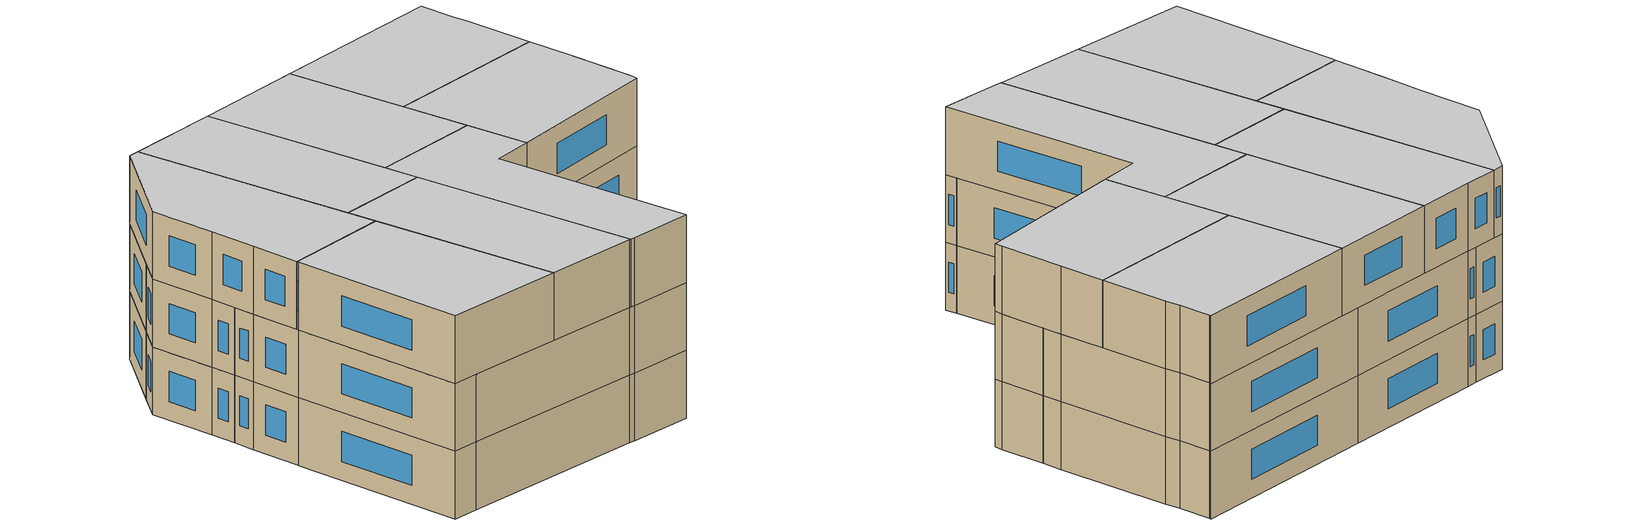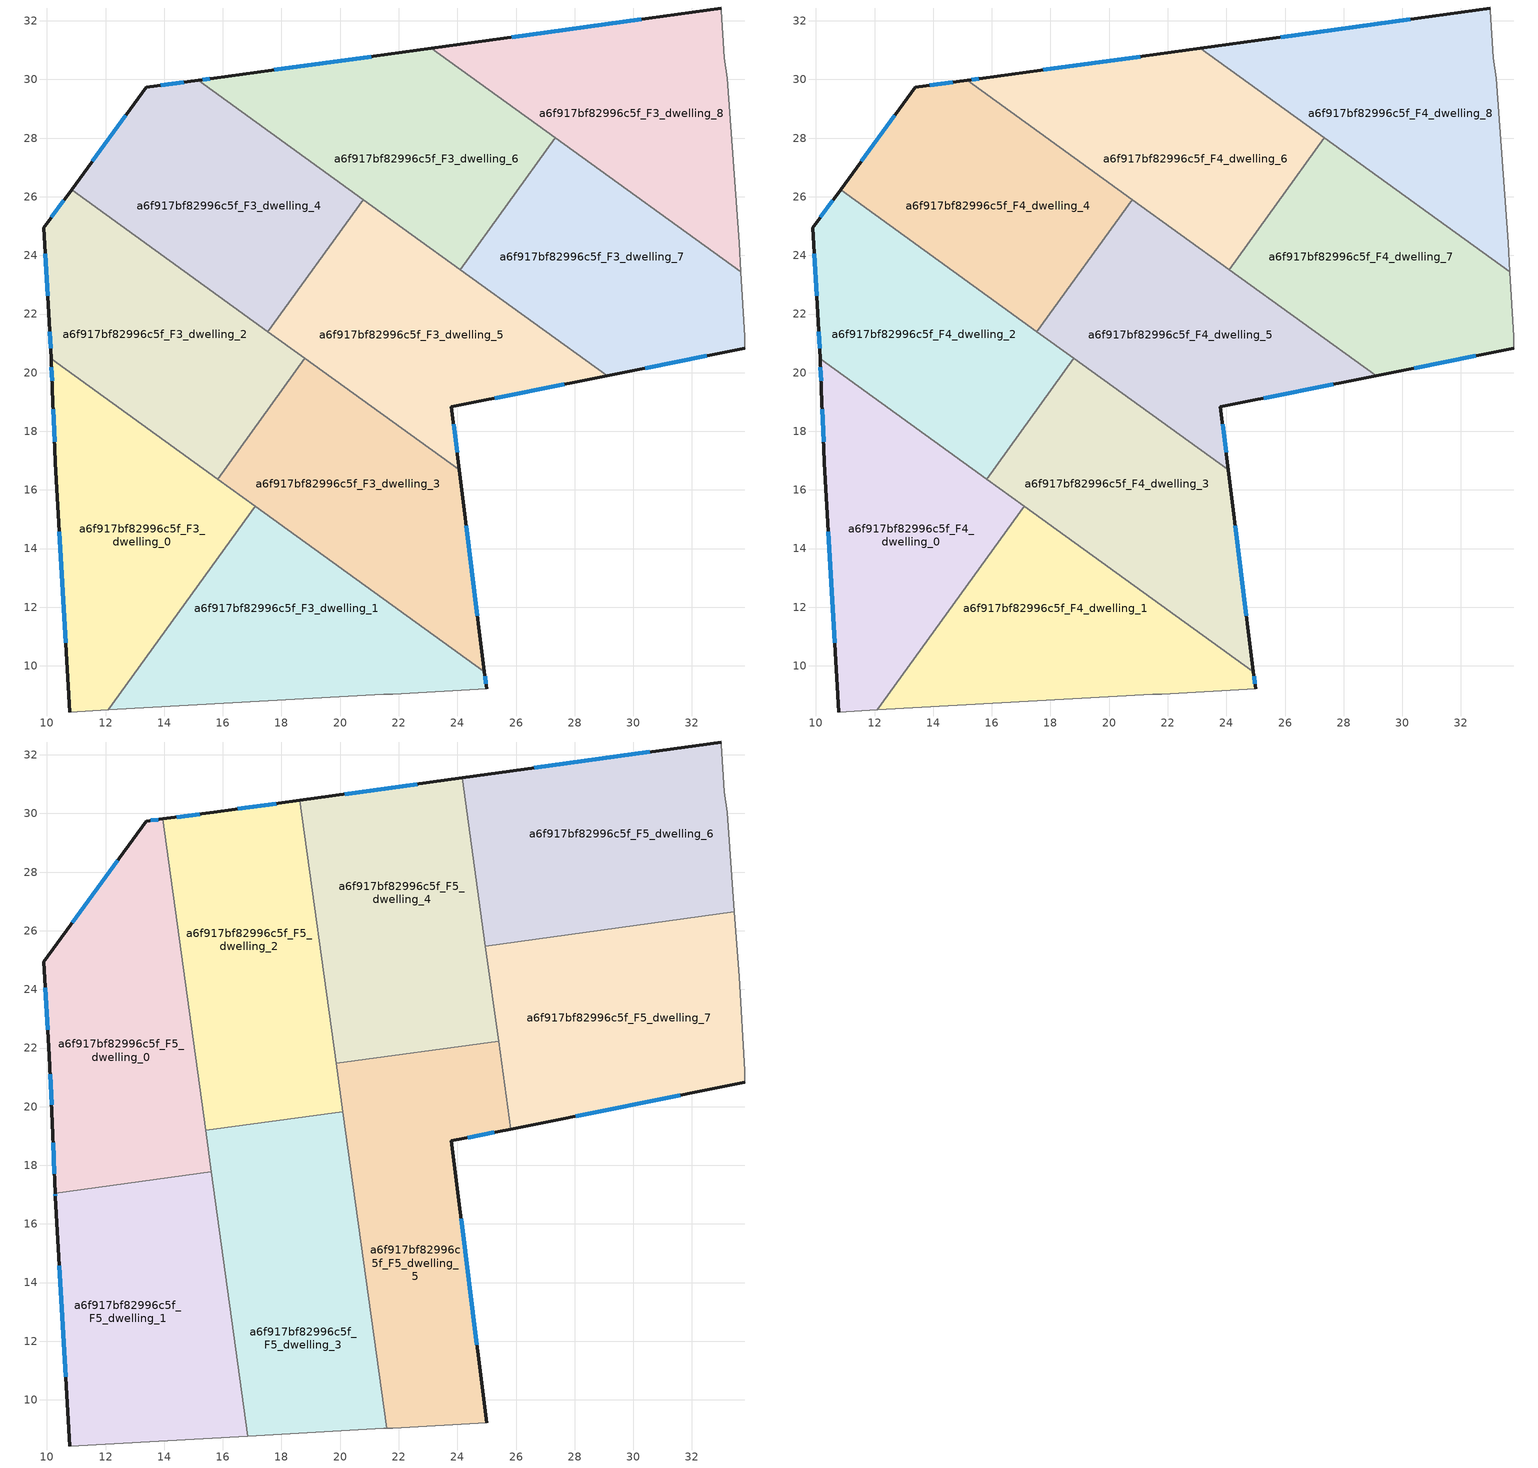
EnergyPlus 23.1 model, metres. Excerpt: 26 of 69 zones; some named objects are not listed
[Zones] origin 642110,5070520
a6f917bf82996c5f_F3_dwelling_0
 floor to a6f917bf82996c5f_F2_dwelling_0 (EU_floor_Construction): 17.11,15.44 12.1,8.5 10.79,8.43 10.29,16.93 10.29,16.97 10.19,19.43 10.14,20.48 z9
 wall outside (EU_wall_Construction): 10.14,20.48 10.19,19.43 10.29,16.97 10.29,16.93 10.79,8.43 z9:12
 wall adiabatic (EU_wall_Construction): 10.79,8.43 12.1,8.5 z9:12
 wall to a6f917bf82996c5f_F3_dwelling_1 (EU_wall_Construction): 12.1,8.5 17.11,15.44 z9:12
 wall to a6f917bf82996c5f_F3_dwelling_2 (EU_wall_Construction): 15.83,16.37 10.14,20.48 z9:12
 wall to a6f917bf82996c5f_F3_dwelling_3 (EU_wall_Construction): 17.11,15.44 15.83,16.37 z9:12
 window (EU_Window_Construction): 10.42,14.58 10.65,10.78 / 10.22,18.75 10.26,17.65 / 10.16,20.19 10.18,19.72 z9.83:11.17
a6f917bf82996c5f_F3_dwelling_1
 floor to a6f917bf82996c5f_F2_dwelling_1 (EU_floor_Construction): 24.92,9.8 24.99,9.22 21.79,9.02 21.49,9.02 12.1,8.5 17.11,15.44 z9
 wall outside (EU_wall_Construction): 24.99,9.22 24.92,9.8 z9:12
 wall adiabatic (EU_wall_Construction): 12.1,8.5 21.49,9.02 21.79,9.02 24.99,9.22 z9:12
 wall to a6f917bf82996c5f_F3_dwelling_3 (EU_wall_Construction): 24.92,9.8 17.11,15.44 z9:12
 window (EU_Window_Construction): 24.98,9.38 24.94,9.64 z9.83:11.17
a6f917bf82996c5f_F3_dwelling_2
 floor to a6f917bf82996c5f_F2_dwelling_2 (EU_floor_Construction): 18.8,20.49 15.82,16.37 10.14,20.48 10.09,21.74 9.89,24.94 10.84,26.24 z9
 wall outside (EU_wall_Construction): 10.84,26.24 9.89,24.94 10.09,21.74 10.14,20.48 z9:12
 wall to a6f917bf82996c5f_F3_dwelling_3 (EU_wall_Construction): 15.82,16.37 18.8,20.49 z9:12
 wall to a6f917bf82996c5f_F3_dwelling_4 (EU_wall_Construction): 17.54,21.4 10.84,26.24 z9:12
 wall to a6f917bf82996c5f_F3_dwelling_5 (EU_wall_Construction): 18.8,20.49 17.54,21.4 z9:12
 window (EU_Window_Construction): 10.1,21.39 10.13,20.82 / 9.94,24.05 10.03,22.62 / 10.58,25.88 10.15,25.3 z9.83:11.17
a6f917bf82996c5f_F3_dwelling_3
 floor to a6f917bf82996c5f_F2_dwelling_3 (EU_floor_Construction): 24.06,16.69 24.92,9.8 15.82,16.37 18.8,20.49 z9
 wall outside (EU_wall_Construction): 24.92,9.8 24.06,16.69 z9:12
 wall to a6f917bf82996c5f_F3_dwelling_5 (EU_wall_Construction): 24.06,16.69 18.8,20.49 z9:12
 window (EU_Window_Construction): 24.69,11.71 24.3,14.78 z9.83:11.17
a6f917bf82996c5f_F3_dwelling_4
 floor to a6f917bf82996c5f_F2_dwelling_4 (EU_floor_Construction): 20.79,25.9 17.54,21.4 10.84,26.24 13.39,29.74 15.16,29.97 z9
 wall outside (EU_wall_Construction): 15.16,29.97 13.39,29.74 10.84,26.24 z9:12
 wall to a6f917bf82996c5f_F3_dwelling_5 (EU_wall_Construction): 17.54,21.4 20.79,25.9 z9:12
 wall to a6f917bf82996c5f_F3_dwelling_6 (EU_wall_Construction): 20.79,25.9 15.16,29.97 z9:12
 window (EU_Window_Construction): 12.69,28.77 11.55,27.21 / 14.67,29.91 13.88,29.8 z9.83:11.17
a6f917bf82996c5f_F3_dwelling_5
 floor to a6f917bf82996c5f_F2_dwelling_5 (EU_floor_Construction): 29.11,19.89 23.8,18.83 24.06,16.69 17.54,21.4 20.79,25.9 z9
 wall outside (EU_wall_Construction): 24.06,16.69 23.8,18.83 29.11,19.89 z9:12
 wall to a6f917bf82996c5f_F3_dwelling_7 (EU_wall_Construction): 29.11,19.89 24.1,23.52 z9:12
 wall to a6f917bf82996c5f_F3_dwelling_6 (EU_wall_Construction): 24.1,23.52 20.79,25.9 z9:12
 window (EU_Window_Construction): 23.99,17.28 23.87,18.24 / 25.27,19.12 27.64,19.6 z9.83:11.17
a6f917bf82996c5f_F3_dwelling_6
 floor to a6f917bf82996c5f_F2_dwelling_6 (EU_floor_Construction): 27.34,28.01 24.1,23.52 15.16,29.97 15.69,30.04 23.11,31.07 z9
 wall outside (EU_wall_Construction): 23.11,31.07 15.69,30.04 15.16,29.97 z9:12
 wall to a6f917bf82996c5f_F3_dwelling_7 (EU_wall_Construction): 24.1,23.52 27.34,28.01 z9:12
 wall to a6f917bf82996c5f_F3_dwelling_8 (EU_wall_Construction): 27.34,28.01 23.11,31.07 z9:12
 window (EU_Window_Construction): 21.06,30.78 17.75,30.33 / 15.55,30.02 15.31,29.99 z9.83:11.17
a6f917bf82996c5f_F3_dwelling_7
 floor to a6f917bf82996c5f_F2_dwelling_7 (EU_floor_Construction): 33.67,23.44 33.81,21.23 33.81,20.83 29.11,19.89 24.1,23.52 27.34,28.01 z9
 wall outside (EU_wall_Construction): 29.11,19.89 33.81,20.83 z9:12
 wall adiabatic (EU_wall_Construction): 33.81,20.83 33.81,21.23 33.67,23.44 z9:12
 wall to a6f917bf82996c5f_F3_dwelling_8 (EU_wall_Construction): 33.67,23.44 27.34,28.01 z9:12
 window (EU_Window_Construction): 30.41,20.15 32.51,20.57 z9.83:11.17
a6f917bf82996c5f_F3_dwelling_8
 floor to a6f917bf82996c5f_F2_dwelling_8 (EU_floor_Construction): 33.01,32.44 33.01,32.34 33.11,30.74 33.21,30.04 33.61,24.43 33.67,23.44 23.11,31.07 z9
 wall outside (EU_wall_Construction): 33.01,32.44 23.11,31.07 z9:12
 wall adiabatic (EU_wall_Construction): 33.67,23.44 33.61,24.43 33.21,30.04 33.11,30.74 33.01,32.34 33.01,32.44 z9:12
 window (EU_Window_Construction): 30.27,32.06 25.85,31.45 z9.83:11.17
a6f917bf82996c5f_F4_dwelling_0
 floor to a6f917bf82996c5f_F3_dwelling_0 (EU_floor_Construction): 17.11,15.44 12.1,8.5 10.79,8.43 10.29,16.93 10.29,16.97 10.19,19.43 10.14,20.48 z12
 wall outside (EU_wall_Construction): 10.14,20.48 10.19,19.43 10.29,16.97 10.29,16.93 10.79,8.43 z12:15
 wall adiabatic (EU_wall_Construction): 10.79,8.43 12.1,8.5 z12:15
 wall to a6f917bf82996c5f_F4_dwelling_1 (EU_wall_Construction): 12.1,8.5 17.11,15.44 z12:15
 wall to a6f917bf82996c5f_F4_dwelling_2 (EU_wall_Construction): 15.83,16.37 10.14,20.48 z12:15
 wall to a6f917bf82996c5f_F4_dwelling_3 (EU_wall_Construction): 17.11,15.44 15.83,16.37 z12:15
 window (EU_Window_Construction): 10.42,14.58 10.65,10.78 / 10.22,18.75 10.26,17.65 / 10.16,20.19 10.18,19.72 z12.83:14.17
a6f917bf82996c5f_F4_dwelling_1
 floor to a6f917bf82996c5f_F3_dwelling_1 (EU_floor_Construction): 24.92,9.8 24.99,9.22 21.79,9.02 21.49,9.02 12.1,8.5 17.11,15.44 z12
 wall outside (EU_wall_Construction): 24.99,9.22 24.92,9.8 z12:15
 wall adiabatic (EU_wall_Construction): 12.1,8.5 21.49,9.02 21.79,9.02 24.99,9.22 z12:15
 wall to a6f917bf82996c5f_F4_dwelling_3 (EU_wall_Construction): 24.92,9.8 17.11,15.44 z12:15
 window (EU_Window_Construction): 24.98,9.38 24.94,9.64 z12.83:14.17
a6f917bf82996c5f_F4_dwelling_2
 floor to a6f917bf82996c5f_F3_dwelling_2 (EU_floor_Construction): 18.8,20.49 15.82,16.37 10.14,20.48 10.09,21.74 9.89,24.94 10.84,26.24 z12
 wall outside (EU_wall_Construction): 10.84,26.24 9.89,24.94 10.09,21.74 10.14,20.48 z12:15
 wall to a6f917bf82996c5f_F4_dwelling_3 (EU_wall_Construction): 15.82,16.37 18.8,20.49 z12:15
 wall to a6f917bf82996c5f_F4_dwelling_4 (EU_wall_Construction): 17.54,21.4 10.84,26.24 z12:15
 wall to a6f917bf82996c5f_F4_dwelling_5 (EU_wall_Construction): 18.8,20.49 17.54,21.4 z12:15
 window (EU_Window_Construction): 10.1,21.39 10.13,20.82 / 9.94,24.05 10.03,22.62 / 10.58,25.88 10.15,25.3 z12.83:14.17
a6f917bf82996c5f_F4_dwelling_3
 floor to a6f917bf82996c5f_F3_dwelling_3 (EU_floor_Construction): 24.06,16.69 24.92,9.8 15.82,16.37 18.8,20.49 z12
 wall outside (EU_wall_Construction): 24.92,9.8 24.06,16.69 z12:15
 wall to a6f917bf82996c5f_F4_dwelling_5 (EU_wall_Construction): 24.06,16.69 18.8,20.49 z12:15
 window (EU_Window_Construction): 24.69,11.71 24.3,14.78 z12.83:14.17
a6f917bf82996c5f_F4_dwelling_4
 floor to a6f917bf82996c5f_F3_dwelling_4 (EU_floor_Construction): 20.79,25.9 17.54,21.4 10.84,26.24 13.39,29.74 15.16,29.97 z12
 wall outside (EU_wall_Construction): 15.16,29.97 13.39,29.74 10.84,26.24 z12:15
 wall to a6f917bf82996c5f_F4_dwelling_5 (EU_wall_Construction): 17.54,21.4 20.79,25.9 z12:15
 wall to a6f917bf82996c5f_F4_dwelling_6 (EU_wall_Construction): 20.79,25.9 15.16,29.97 z12:15
 window (EU_Window_Construction): 12.69,28.77 11.55,27.21 / 14.67,29.91 13.88,29.8 z12.83:14.17
a6f917bf82996c5f_F4_dwelling_5
 floor to a6f917bf82996c5f_F3_dwelling_5 (EU_floor_Construction): 29.11,19.89 23.8,18.83 24.06,16.69 17.54,21.4 20.79,25.9 z12
 wall outside (EU_wall_Construction): 24.06,16.69 23.8,18.83 29.11,19.89 z12:15
 wall to a6f917bf82996c5f_F4_dwelling_7 (EU_wall_Construction): 29.11,19.89 24.1,23.52 z12:15
 wall to a6f917bf82996c5f_F4_dwelling_6 (EU_wall_Construction): 24.1,23.52 20.79,25.9 z12:15
 window (EU_Window_Construction): 23.99,17.28 23.87,18.24 / 25.27,19.12 27.64,19.6 z12.83:14.17
a6f917bf82996c5f_F4_dwelling_6
 floor to a6f917bf82996c5f_F3_dwelling_6 (EU_floor_Construction): 27.34,28.01 24.1,23.52 15.16,29.97 15.69,30.04 23.11,31.07 z12
 wall outside (EU_wall_Construction): 23.11,31.07 15.69,30.04 15.16,29.97 z12:15
 wall to a6f917bf82996c5f_F4_dwelling_7 (EU_wall_Construction): 24.1,23.52 27.34,28.01 z12:15
 wall to a6f917bf82996c5f_F4_dwelling_8 (EU_wall_Construction): 27.34,28.01 23.11,31.07 z12:15
 window (EU_Window_Construction): 21.06,30.78 17.75,30.33 / 15.55,30.02 15.31,29.99 z12.83:14.17
a6f917bf82996c5f_F4_dwelling_7
 floor to a6f917bf82996c5f_F3_dwelling_7 (EU_floor_Construction): 33.67,23.44 33.81,21.23 33.81,20.83 29.11,19.89 24.1,23.52 27.34,28.01 z12
 wall outside (EU_wall_Construction): 29.11,19.89 33.81,20.83 z12:15
 wall adiabatic (EU_wall_Construction): 33.81,20.83 33.81,21.23 33.67,23.44 z12:15
 wall to a6f917bf82996c5f_F4_dwelling_8 (EU_wall_Construction): 33.67,23.44 27.34,28.01 z12:15
 window (EU_Window_Construction): 30.41,20.15 32.51,20.57 z12.83:14.17
a6f917bf82996c5f_F4_dwelling_8
 floor to a6f917bf82996c5f_F3_dwelling_8 (EU_floor_Construction): 33.01,32.44 33.01,32.34 33.11,30.74 33.21,30.04 33.61,24.43 33.67,23.44 23.11,31.07 z12
 wall outside (EU_wall_Construction): 33.01,32.44 23.11,31.07 z12:15
 wall adiabatic (EU_wall_Construction): 33.67,23.44 33.61,24.43 33.21,30.04 33.11,30.74 33.01,32.34 33.01,32.44 z12:15
 window (EU_Window_Construction): 30.27,32.06 25.85,31.45 z12.83:14.17
a6f917bf82996c5f_F5_dwelling_0
 floor to a6f917bf82996c5f_F4_dwelling_2 (EU_floor_Construction): 14.84,23.36 15.61,17.78 14.16,17.58 10.14,20.48 10.09,21.74 9.89,24.94 10.84,26.24 z15
 floor to a6f917bf82996c5f_F4_dwelling_0 (EU_floor_Construction): 14.16,17.58 10.28,17.04 10.19,19.43 10.14,20.48 z15
 floor to a6f917bf82996c5f_F4_dwelling_4 (EU_floor_Construction): 13.95,29.81 14.84,23.36 10.84,26.24 13.39,29.74 z15
 wall outside (EU_wall_Construction): 13.94,29.81 13.39,29.74 9.89,24.94 10.09,21.74 10.19,19.43 10.28,17.04 z15:18
 wall to a6f917bf82996c5f_F5_dwelling_1 (EU_wall_Construction): 10.28,17.04 15.61,17.78 z15:18
 wall to a6f917bf82996c5f_F5_dwelling_2 (EU_wall_Construction): 15.41,19.19 13.94,29.81 z15:18
 wall to a6f917bf82996c5f_F5_dwelling_3 (EU_wall_Construction): 15.61,17.78 15.41,19.19 z15:18
 window (EU_Window_Construction): 13.79,29.79 13.55,29.76 / 10.21,18.77 10.26,17.7 / 10.12,21.1 10.16,20.07 / 9.94,24.05 10.03,22.62 / 12.42,28.41 10.86,26.27 z15.83:17.17
 ceiling to a6f917bf82996c5f_F6_dwelling_0 (EU_floor_Construction): 15.61,17.78 13.94,29.81 13.39,29.74 9.89,24.94 10.09,21.74 10.19,19.43 10.28,17.04 z18
a6f917bf82996c5f_F5_dwelling_1
 floor to a6f917bf82996c5f_F4_dwelling_0 (EU_floor_Construction): 15.8,16.39 16.12,14.06 12.1,8.5 10.79,8.43 10.29,16.93 10.29,16.97 10.28,17.04 14.16,17.58 z15
 floor to a6f917bf82996c5f_F4_dwelling_1 (EU_floor_Construction): 16.12,14.06 16.85,8.76 12.1,8.5 z15
 floor to a6f917bf82996c5f_F4_dwelling_2 (EU_floor_Construction): 15.61,17.78 15.8,16.39 14.16,17.58 z15
 wall outside (EU_wall_Construction): 10.28,17.04 10.29,16.93 10.79,8.43 z15:18
 wall adiabatic (EU_wall_Construction): 10.79,8.43 16.85,8.76 z15:18
 wall to a6f917bf82996c5f_F5_dwelling_3 (EU_wall_Construction): 16.85,8.76 15.61,17.78 z15:18
 window (EU_Window_Construction): 10.42,14.58 10.65,10.78 / 10.28,17.01 10.29,16.96 z15.83:17.17
 ceiling to a6f917bf82996c5f_F6_dwelling_1 (EU_floor_Construction): 16.85,8.76 15.61,17.78 10.28,17.04 10.29,16.93 10.79,8.43 z18
a6f917bf82996c5f_F5_dwelling_2
 floor to a6f917bf82996c5f_F4_dwelling_4 (EU_floor_Construction): 19.09,27.13 19.5,24.12 17.54,21.4 14.84,23.36 13.95,29.81 15.16,29.97 z15
 floor to a6f917bf82996c5f_F4_dwelling_5 (EU_floor_Construction): 19.5,24.12 20.09,19.83 19.77,19.79 17.54,21.4 z15
 floor to a6f917bf82996c5f_F4_dwelling_6 (EU_floor_Construction): 18.63,30.45 19.09,27.14 15.16,29.97 15.69,30.04 z15
 floor to a6f917bf82996c5f_F4_dwelling_2 (EU_floor_Construction): 18.8,20.49 18.13,19.56 15.41,19.19 14.84,23.36 z15
 floor to a6f917bf82996c5f_F4_dwelling_3 (EU_floor_Construction): 19.77,19.79 18.13,19.56 18.8,20.49 z15
 wall outside (EU_wall_Construction): 18.63,30.45 15.69,30.04 13.94,29.81 z15:18
 wall to a6f917bf82996c5f_F5_dwelling_3 (EU_wall_Construction): 15.41,19.19 20.09,19.83 z15:18
 wall to a6f917bf82996c5f_F5_dwelling_4 (EU_wall_Construction): 19.87,21.47 18.63,30.45 z15:18
 wall to a6f917bf82996c5f_F5_dwelling_5 (EU_wall_Construction): 20.09,19.84 19.87,21.47 z15:18
 window (EU_Window_Construction): 17.82,30.33 16.51,30.15 / 15.21,29.98 14.43,29.88 z15.83:17.17
 ceiling to a6f917bf82996c5f_F6_dwelling_2 (EU_floor_Construction): 20.09,19.83 18.63,30.45 15.69,30.04 13.94,29.81 15.41,19.19 z18
a6f917bf82996c5f_F5_dwelling_3
 floor to a6f917bf82996c5f_F4_dwelling_1 (EU_floor_Construction): 21.1,12.56 21.58,9.02 21.49,9.02 16.85,8.76 16.12,14.06 17.11,15.44 z15
 floor to a6f917bf82996c5f_F4_dwelling_0 (EU_floor_Construction): 17.11,15.44 16.12,14.06 15.8,16.39 z15
 floor to a6f917bf82996c5f_F4_dwelling_3 (EU_floor_Construction): 20.14,19.53 21.1,12.56 15.83,16.37 18.13,19.56 19.77,19.79 z15
 floor to a6f917bf82996c5f_F4_dwelling_2 (EU_floor_Construction): 18.13,19.56 15.83,16.37 15.8,16.39 15.41,19.19 z15
 floor to a6f917bf82996c5f_F4_dwelling_5 (EU_floor_Construction): 20.09,19.83 20.14,19.53 19.77,19.79 z15
 wall adiabatic (EU_wall_Construction): 16.85,8.76 21.49,9.02 21.58,9.02 z15:18
 wall to a6f917bf82996c5f_F5_dwelling_5 (EU_wall_Construction): 21.58,9.02 20.09,19.83 z15:18
 ceiling to a6f917bf82996c5f_F6_dwelling_3 (EU_floor_Construction): 21.58,9.02 20.09,19.83 15.41,19.19 16.85,8.76 21.49,9.02 z18
a6f917bf82996c5f_F5_dwelling_4
 floor to a6f917bf82996c5f_F4_dwelling_6 (EU_floor_Construction): 24.31,30.21 25.05,24.83 24.1,23.52 19.09,27.14 18.63,30.45 23.11,31.07 z15
 floor to a6f917bf82996c5f_F4_dwelling_5 (EU_floor_Construction): 25.35,22.61 25.41,22.24 19.87,21.47 19.5,24.12 20.79,25.9 z15
 floor to a6f917bf82996c5f_F4_dwelling_4 (EU_floor_Construction): 20.79,25.9 19.5,24.12 19.09,27.13 z15
 floor to a6f917bf82996c5f_F4_dwelling_8 (EU_floor_Construction): 24.17,31.21 24.3,30.21 23.11,31.07 z15
 floor to a6f917bf82996c5f_F4_dwelling_7 (EU_floor_Construction): 25.05,24.83 25.35,22.61 24.1,23.52 z15
 wall outside (EU_wall_Construction): 24.17,31.21 18.63,30.45 z15:18
 wall to a6f917bf82996c5f_F5_dwelling_5 (EU_wall_Construction): 19.87,21.47 25.41,22.24 z15:18
 wall to a6f917bf82996c5f_F5_dwelling_6 (EU_wall_Construction): 24.96,25.48 24.17,31.21 z15:18
 wall to a6f917bf82996c5f_F5_dwelling_7 (EU_wall_Construction): 25.41,22.24 24.96,25.48 z15:18
 window (EU_Window_Construction): 22.63,31 20.16,30.66 z15.83:17.17
 ceiling to a6f917bf82996c5f_F6_dwelling_4 (EU_floor_Construction): 25.41,22.24 24.17,31.21 18.63,30.45 19.87,21.47 z18
a6f917bf82996c5f_F5_dwelling_5
 floor to a6f917bf82996c5f_F4_dwelling_3 (EU_floor_Construction): 24.06,16.69 24.92,9.8 21.1,12.56 20.14,19.53 z15
 floor to a6f917bf82996c5f_F4_dwelling_1 (EU_floor_Construction): 24.92,9.8 24.99,9.22 21.79,9.02 21.58,9.02 21.1,12.56 z15
 floor to a6f917bf82996c5f_F4_dwelling_5 (EU_floor_Construction): 25.4,22.24 25.82,19.23 23.8,18.83 24.06,16.69 20.14,19.53 19.87,21.47 z15
 wall outside (EU_wall_Construction): 24.99,9.22 23.8,18.83 25.82,19.23 z15:18
 wall adiabatic (EU_wall_Construction): 21.58,9.02 21.79,9.02 24.99,9.22 z15:18
 wall to a6f917bf82996c5f_F5_dwelling_7 (EU_wall_Construction): 25.82,19.23 25.41,22.24 z15:18
 window (EU_Window_Construction): 24.36,18.94 25.26,19.12 / 24.66,11.88 24.13,16.17 z15.83:17.17
 ceiling to a6f917bf82996c5f_F6_dwelling_5 (EU_floor_Construction): 24.99,9.22 23.8,18.83 25.82,19.23 25.41,22.24 19.87,21.47 21.58,9.02 21.79,9.02 z18
a6f917bf82996c5f_F5_dwelling_6
 floor to a6f917bf82996c5f_F4_dwelling_8 (EU_floor_Construction): 33.01,32.44 33.01,32.34 33.11,30.74 33.21,30.04 33.45,26.65 29.9,26.16 24.3,30.21 24.17,31.21 z15
 floor to a6f917bf82996c5f_F4_dwelling_6 (EU_floor_Construction): 27.34,28.01 25.58,25.56 24.96,25.48 24.31,30.21 z15
 floor to a6f917bf82996c5f_F4_dwelling_7 (EU_floor_Construction): 29.9,26.16 25.58,25.56 27.34,28.01 z15
 wall outside (EU_wall_Construction): 33.01,32.44 24.17,31.21 z15:18
 wall adiabatic (EU_wall_Construction): 33.45,26.65 33.21,30.04 33.11,30.74 33.01,32.34 33.01,32.44 z15:18
 wall to a6f917bf82996c5f_F5_dwelling_7 (EU_wall_Construction): 24.96,25.48 33.45,26.65 z15:18
 window (EU_Window_Construction): 30.56,32.1 26.61,31.55 z15.83:17.17
 ceiling to a6f917bf82996c5f_F6_dwelling_6 (EU_floor_Construction): 33.45,26.65 33.21,30.04 33.11,30.74 33.01,32.34 33.01,32.44 24.17,31.21 24.96,25.48 z18
a6f917bf82996c5f_F5_dwelling_7
 floor to a6f917bf82996c5f_F4_dwelling_7 (EU_floor_Construction): 33.67,23.44 33.81,21.23 33.81,20.83 29.11,19.89 25.35,22.61 25.05,24.83 25.58,25.56 29.9,26.16 z15
 floor to a6f917bf82996c5f_F4_dwelling_8 (EU_floor_Construction): 33.45,26.65 33.61,24.43 33.67,23.44 29.9,26.16 z15
 floor to a6f917bf82996c5f_F4_dwelling_6 (EU_floor_Construction): 25.58,25.56 25.05,24.83 24.96,25.48 z15
 floor to a6f917bf82996c5f_F4_dwelling_5 (EU_floor_Construction): 29.11,19.89 25.82,19.23 25.35,22.61 z15
 wall outside (EU_wall_Construction): 25.82,19.23 33.81,20.83 z15:18
 wall adiabatic (EU_wall_Construction): 33.81,20.83 33.81,21.23 33.61,24.43 33.45,26.65 z15:18
 window (EU_Window_Construction): 28.03,19.68 31.59,20.39 z15.83:17.17
 ceiling to a6f917bf82996c5f_F6_dwelling_7 (EU_floor_Construction): 33.81,20.83 33.81,21.23 33.61,24.43 33.45,26.65 24.96,25.48 25.82,19.23 z18
[Building]
EU S2 Campaign: North Axis=0; Terrain=City; Solar Distribution=FullExterior
[Site:Location]
Lyon-Bron: Latitude=45.75; Longitude=5; Time Zone=1; Elevation=198
[SizingPeriod:WeatherFileDays]
AnnualSizingPeriod: Begin Month=1; Begin Day of Month=1; End Month=12; End Day of Month=31; Day of Week for Start Day=Monday; Use Weather File Daylight Saving Period=No; Use Weather File Rain and Snow Indicators=No
[MATERIAL]
EU_InternalMass_Material: Roughness=MediumRough; Thickness=0.1; Conductivity=1; Density=1800; Specific Heat=900; Thermal Absorptance=0.9; Solar Absorptance=0.7; Visible Absorptance=0.7
[MATERIAL:NOMASS] Roughness=MediumRough; Thermal Absorptance=0.9; Solar Absorptance=0.7; Visible Absorptance=0.7
Name | Thermal Resistance
EU_wall_NoMass | 1.97775
EU_floor_NoMass | 1.84812
[WINDOWMATERIAL:SIMPLEGLAZINGSYSTEM]
EU_Window_SimpleGlazing: UFactor=3.27502; Solar Heat Gain Coefficient=0.76; Visible Transmittance=0.76
[CONSTRUCTION]
EU_wall_Construction: EU_wall_NoMass
EU_floor_Construction: EU_floor_NoMass
EU_InternalMass_Construction: EU_InternalMass_Material
EU_Window_Construction: EU_Window_SimpleGlazing
[ZONE] Type=1; Multiplier=1; Ceiling Height=autocalculate; Floor Area=autocalculate; Part of Total Floor Area=Yes
Name | Volume
a6f917bf82996c5f_F3_dwelling_0; a6f917bf82996c5f_F4_dwelling_0 | 135.089
a6f917bf82996c5f_F5_dwelling_0 | 151.969
a6f917bf82996c5f_F3_dwelling_1; a6f917bf82996c5f_F4_dwelling_1 | 135.078
a6f917bf82996c5f_F5_dwelling_1 | 151.966
a6f917bf82996c5f_F3_dwelling_2; a6f917bf82996c5f_F4_dwelling_2 | 135.057
a6f917bf82996c5f_F5_dwelling_2 | 151.931
a6f917bf82996c5f_F3_dwelling_3; a6f917bf82996c5f_F4_dwelling_3; a6f917bf82996c5f_F3_dwelling_8; a6f917bf82996c5f_F4_dwelling_8 | 135.07
a6f917bf82996c5f_F5_dwelling_3 | 151.941
a6f917bf82996c5f_F3_dwelling_4; a6f917bf82996c5f_F4_dwelling_4 | 135.064
a6f917bf82996c5f_F5_dwelling_4 | 151.95
a6f917bf82996c5f_F3_dwelling_5; a6f917bf82996c5f_F4_dwelling_5 | 135.063
a6f917bf82996c5f_F5_dwelling_5 | 151.958
a6f917bf82996c5f_F3_dwelling_6; a6f917bf82996c5f_F4_dwelling_6 | 135.075
a6f917bf82996c5f_F5_dwelling_6 | 151.97
a6f917bf82996c5f_F3_dwelling_7; a6f917bf82996c5f_F4_dwelling_7 | 135.065
a6f917bf82996c5f_F5_dwelling_7 | 151.961
[INTERNALMASS] Construction=EU_InternalMass_Construction
Name | Zone or ZoneList | Surface Area
a6f917bf82996c5f_F3_dwelling_0_EU_InternalMass | a6f917bf82996c5f_F3_dwelling_0 | 45.0292
a6f917bf82996c5f_F3_dwelling_1_EU_InternalMass | a6f917bf82996c5f_F3_dwelling_1 | 45.0256
a6f917bf82996c5f_F3_dwelling_2_EU_InternalMass | a6f917bf82996c5f_F3_dwelling_2 | 45.0197
a6f917bf82996c5f_F3_dwelling_3_EU_InternalMass | a6f917bf82996c5f_F3_dwelling_3 | 45.0231
a6f917bf82996c5f_F3_dwelling_4_EU_InternalMass | a6f917bf82996c5f_F3_dwelling_4 | 45.0202
a6f917bf82996c5f_F3_dwelling_5_EU_InternalMass | a6f917bf82996c5f_F3_dwelling_5 | 45.0201
a6f917bf82996c5f_F3_dwelling_6_EU_InternalMass | a6f917bf82996c5f_F3_dwelling_6 | 45.0237
a6f917bf82996c5f_F3_dwelling_7_EU_InternalMass | a6f917bf82996c5f_F3_dwelling_7 | 45.0224
a6f917bf82996c5f_F3_dwelling_8_EU_InternalMass | a6f917bf82996c5f_F3_dwelling_8 | 45.0229
a6f917bf82996c5f_F4_dwelling_0_EU_InternalMass | a6f917bf82996c5f_F4_dwelling_0 | 45.0292
a6f917bf82996c5f_F4_dwelling_1_EU_InternalMass | a6f917bf82996c5f_F4_dwelling_1 | 45.0256
a6f917bf82996c5f_F4_dwelling_2_EU_InternalMass | a6f917bf82996c5f_F4_dwelling_2 | 45.0197
a6f917bf82996c5f_F4_dwelling_3_EU_InternalMass | a6f917bf82996c5f_F4_dwelling_3 | 45.0231
a6f917bf82996c5f_F4_dwelling_4_EU_InternalMass | a6f917bf82996c5f_F4_dwelling_4 | 45.0202
a6f917bf82996c5f_F4_dwelling_5_EU_InternalMass | a6f917bf82996c5f_F4_dwelling_5 | 45.0201
a6f917bf82996c5f_F4_dwelling_6_EU_InternalMass | a6f917bf82996c5f_F4_dwelling_6 | 45.0237
a6f917bf82996c5f_F4_dwelling_7_EU_InternalMass | a6f917bf82996c5f_F4_dwelling_7 | 45.0224
a6f917bf82996c5f_F4_dwelling_8_EU_InternalMass | a6f917bf82996c5f_F4_dwelling_8 | 45.0229
a6f917bf82996c5f_F5_dwelling_0_EU_InternalMass | a6f917bf82996c5f_F5_dwelling_0 | 50.6552
a6f917bf82996c5f_F5_dwelling_1_EU_InternalMass | a6f917bf82996c5f_F5_dwelling_1 | 50.6547
a6f917bf82996c5f_F5_dwelling_2_EU_InternalMass | a6f917bf82996c5f_F5_dwelling_2 | 50.6448
a6f917bf82996c5f_F5_dwelling_3_EU_InternalMass | a6f917bf82996c5f_F5_dwelling_3 | 50.6486
a6f917bf82996c5f_F5_dwelling_4_EU_InternalMass | a6f917bf82996c5f_F5_dwelling_4 | 50.6503
a6f917bf82996c5f_F5_dwelling_5_EU_InternalMass | a6f917bf82996c5f_F5_dwelling_5 | 50.6526
a6f917bf82996c5f_F5_dwelling_6_EU_InternalMass | a6f917bf82996c5f_F5_dwelling_6 | 50.6549
a6f917bf82996c5f_F5_dwelling_7_EU_InternalMass | a6f917bf82996c5f_F5_dwelling_7 | 50.6523
[OTHEREQUIPMENT] Fuel Type=Electricity; Design Level Calculation Method=Watts/Area; Power per Zone Floor Area=1; Fraction Latent=0; Fraction Radiant=0; Fraction Lost=0; Carbon Dioxide Generation Rate=0; EndUse Subcategory=EU_Step8_InternalGains
Name | Zone or ZoneList or Space or SpaceList | Schedule
EU_Step8_InternalGain_a6f917bf82996c5f_F3_dwelling_0_f000 | a6f917bf82996c5f_F3_dwelling_0 | EU_Step8_GainSchedule_a6f917bf82996c5f_F3_dwelling_0_f000
EU_Step8_InternalGain_a6f917bf82996c5f_F3_dwelling_1_f000 | a6f917bf82996c5f_F3_dwelling_1 | EU_Step8_GainSchedule_a6f917bf82996c5f_F3_dwelling_1_f000
EU_Step8_InternalGain_a6f917bf82996c5f_F3_dwelling_2_f000 | a6f917bf82996c5f_F3_dwelling_2 | EU_Step8_GainSchedule_a6f917bf82996c5f_F3_dwelling_2_f000
EU_Step8_InternalGain_a6f917bf82996c5f_F3_dwelling_3_f000 | a6f917bf82996c5f_F3_dwelling_3 | EU_Step8_GainSchedule_a6f917bf82996c5f_F3_dwelling_3_f000
EU_Step8_InternalGain_a6f917bf82996c5f_F3_dwelling_4_f000 | a6f917bf82996c5f_F3_dwelling_4 | EU_Step8_GainSchedule_a6f917bf82996c5f_F3_dwelling_4_f000
EU_Step8_InternalGain_a6f917bf82996c5f_F3_dwelling_5_f000 | a6f917bf82996c5f_F3_dwelling_5 | EU_Step8_GainSchedule_a6f917bf82996c5f_F3_dwelling_5_f000
EU_Step8_InternalGain_a6f917bf82996c5f_F3_dwelling_6_f000 | a6f917bf82996c5f_F3_dwelling_6 | EU_Step8_GainSchedule_a6f917bf82996c5f_F3_dwelling_6_f000
EU_Step8_InternalGain_a6f917bf82996c5f_F3_dwelling_7_f000 | a6f917bf82996c5f_F3_dwelling_7 | EU_Step8_GainSchedule_a6f917bf82996c5f_F3_dwelling_7_f000
EU_Step8_InternalGain_a6f917bf82996c5f_F3_dwelling_8_f000 | a6f917bf82996c5f_F3_dwelling_8 | EU_Step8_GainSchedule_a6f917bf82996c5f_F3_dwelling_8_f000
EU_Step8_InternalGain_a6f917bf82996c5f_F4_dwelling_0_f000 | a6f917bf82996c5f_F4_dwelling_0 | EU_Step8_GainSchedule_a6f917bf82996c5f_F4_dwelling_0_f000
EU_Step8_InternalGain_a6f917bf82996c5f_F4_dwelling_1_f000 | a6f917bf82996c5f_F4_dwelling_1 | EU_Step8_GainSchedule_a6f917bf82996c5f_F4_dwelling_1_f000
EU_Step8_InternalGain_a6f917bf82996c5f_F4_dwelling_2_f000 | a6f917bf82996c5f_F4_dwelling_2 | EU_Step8_GainSchedule_a6f917bf82996c5f_F4_dwelling_2_f000
EU_Step8_InternalGain_a6f917bf82996c5f_F4_dwelling_3_f000 | a6f917bf82996c5f_F4_dwelling_3 | EU_Step8_GainSchedule_a6f917bf82996c5f_F4_dwelling_3_f000
EU_Step8_InternalGain_a6f917bf82996c5f_F4_dwelling_4_f000 | a6f917bf82996c5f_F4_dwelling_4 | EU_Step8_GainSchedule_a6f917bf82996c5f_F4_dwelling_4_f000
EU_Step8_InternalGain_a6f917bf82996c5f_F4_dwelling_5_f000 | a6f917bf82996c5f_F4_dwelling_5 | EU_Step8_GainSchedule_a6f917bf82996c5f_F4_dwelling_5_f000
EU_Step8_InternalGain_a6f917bf82996c5f_F4_dwelling_6_f000 | a6f917bf82996c5f_F4_dwelling_6 | EU_Step8_GainSchedule_a6f917bf82996c5f_F4_dwelling_6_f000
EU_Step8_InternalGain_a6f917bf82996c5f_F4_dwelling_7_f000 | a6f917bf82996c5f_F4_dwelling_7 | EU_Step8_GainSchedule_a6f917bf82996c5f_F4_dwelling_7_f000
EU_Step8_InternalGain_a6f917bf82996c5f_F4_dwelling_8_f000 | a6f917bf82996c5f_F4_dwelling_8 | EU_Step8_GainSchedule_a6f917bf82996c5f_F4_dwelling_8_f000
EU_Step8_InternalGain_a6f917bf82996c5f_F5_dwelling_0_f000 | a6f917bf82996c5f_F5_dwelling_0 | EU_Step8_GainSchedule_a6f917bf82996c5f_F5_dwelling_0_f000
EU_Step8_InternalGain_a6f917bf82996c5f_F5_dwelling_1_f000 | a6f917bf82996c5f_F5_dwelling_1 | EU_Step8_GainSchedule_a6f917bf82996c5f_F5_dwelling_1_f000
EU_Step8_InternalGain_a6f917bf82996c5f_F5_dwelling_2_f000 | a6f917bf82996c5f_F5_dwelling_2 | EU_Step8_GainSchedule_a6f917bf82996c5f_F5_dwelling_2_f000
EU_Step8_InternalGain_a6f917bf82996c5f_F5_dwelling_3_f000 | a6f917bf82996c5f_F5_dwelling_3 | EU_Step8_GainSchedule_a6f917bf82996c5f_F5_dwelling_3_f000
EU_Step8_InternalGain_a6f917bf82996c5f_F5_dwelling_4_f000 | a6f917bf82996c5f_F5_dwelling_4 | EU_Step8_GainSchedule_a6f917bf82996c5f_F5_dwelling_4_f000
EU_Step8_InternalGain_a6f917bf82996c5f_F5_dwelling_5_f000 | a6f917bf82996c5f_F5_dwelling_5 | EU_Step8_GainSchedule_a6f917bf82996c5f_F5_dwelling_5_f000
EU_Step8_InternalGain_a6f917bf82996c5f_F5_dwelling_6_f000 | a6f917bf82996c5f_F5_dwelling_6 | EU_Step8_GainSchedule_a6f917bf82996c5f_F5_dwelling_6_f000
EU_Step8_InternalGain_a6f917bf82996c5f_F5_dwelling_7_f000 | a6f917bf82996c5f_F5_dwelling_7 | EU_Step8_GainSchedule_a6f917bf82996c5f_F5_dwelling_7_f000
[ZONEVENTILATION:DESIGNFLOWRATE] Schedule=EU_AlwaysOn; Design Flow Rate Calculation Method=AirChanges/Hour; Air Changes per Hour=0.759424; Ventilation Type=Natural; Fan Pressure Rise=0; Fan Total Efficiency=1; Constant Term Coefficient=1; Temperature Term Coefficient=0; Velocity Term Coefficient=0; Velocity Squared Term Coefficient=0; Minimum Indoor Temperature=-100; Maximum Indoor Temperature=100; Delta Temperature=-100; Minimum Outdoor Temperature=-100; Maximum Outdoor Temperature=100; Maximum Wind Speed=40
Name | Zone or ZoneList or Space or SpaceList
EU_ConstantAir_a6f917bf82996c5f_F3_dwelling_0 | a6f917bf82996c5f_F3_dwelling_0
EU_ConstantAir_a6f917bf82996c5f_F3_dwelling_1 | a6f917bf82996c5f_F3_dwelling_1
EU_ConstantAir_a6f917bf82996c5f_F3_dwelling_2 | a6f917bf82996c5f_F3_dwelling_2
EU_ConstantAir_a6f917bf82996c5f_F3_dwelling_3 | a6f917bf82996c5f_F3_dwelling_3
EU_ConstantAir_a6f917bf82996c5f_F3_dwelling_4 | a6f917bf82996c5f_F3_dwelling_4
EU_ConstantAir_a6f917bf82996c5f_F3_dwelling_5 | a6f917bf82996c5f_F3_dwelling_5
EU_ConstantAir_a6f917bf82996c5f_F3_dwelling_6 | a6f917bf82996c5f_F3_dwelling_6
EU_ConstantAir_a6f917bf82996c5f_F3_dwelling_7 | a6f917bf82996c5f_F3_dwelling_7
EU_ConstantAir_a6f917bf82996c5f_F3_dwelling_8 | a6f917bf82996c5f_F3_dwelling_8
EU_ConstantAir_a6f917bf82996c5f_F4_dwelling_0 | a6f917bf82996c5f_F4_dwelling_0
EU_ConstantAir_a6f917bf82996c5f_F4_dwelling_1 | a6f917bf82996c5f_F4_dwelling_1
EU_ConstantAir_a6f917bf82996c5f_F4_dwelling_2 | a6f917bf82996c5f_F4_dwelling_2
EU_ConstantAir_a6f917bf82996c5f_F4_dwelling_3 | a6f917bf82996c5f_F4_dwelling_3
EU_ConstantAir_a6f917bf82996c5f_F4_dwelling_4 | a6f917bf82996c5f_F4_dwelling_4
EU_ConstantAir_a6f917bf82996c5f_F4_dwelling_5 | a6f917bf82996c5f_F4_dwelling_5
EU_ConstantAir_a6f917bf82996c5f_F4_dwelling_6 | a6f917bf82996c5f_F4_dwelling_6
EU_ConstantAir_a6f917bf82996c5f_F4_dwelling_7 | a6f917bf82996c5f_F4_dwelling_7
EU_ConstantAir_a6f917bf82996c5f_F4_dwelling_8 | a6f917bf82996c5f_F4_dwelling_8
EU_ConstantAir_a6f917bf82996c5f_F5_dwelling_0 | a6f917bf82996c5f_F5_dwelling_0
EU_ConstantAir_a6f917bf82996c5f_F5_dwelling_1 | a6f917bf82996c5f_F5_dwelling_1
EU_ConstantAir_a6f917bf82996c5f_F5_dwelling_2 | a6f917bf82996c5f_F5_dwelling_2
EU_ConstantAir_a6f917bf82996c5f_F5_dwelling_3 | a6f917bf82996c5f_F5_dwelling_3
EU_ConstantAir_a6f917bf82996c5f_F5_dwelling_4 | a6f917bf82996c5f_F5_dwelling_4
EU_ConstantAir_a6f917bf82996c5f_F5_dwelling_5 | a6f917bf82996c5f_F5_dwelling_5
EU_ConstantAir_a6f917bf82996c5f_F5_dwelling_6 | a6f917bf82996c5f_F5_dwelling_6
EU_ConstantAir_a6f917bf82996c5f_F5_dwelling_7 | a6f917bf82996c5f_F5_dwelling_7
[HVACTEMPLATE:ZONE:IDEALLOADSAIRSYSTEM] System Availability Schedule=EU_AlwaysOn; Maximum Heating Supply Air Temperature=50; Minimum Cooling Supply Air Temperature=13; Maximum Heating Supply Air Humidity Ratio=0.0156; Minimum Cooling Supply Air Humidity Ratio=0.0077; Heating Limit=NoLimit; Cooling Limit=NoLimit; Heating Availability Schedule=EU_AlwaysOn; Cooling Availability Schedule=EU_CoolingOff; Dehumidification Control Type=ConstantSensibleHeatRatio; Cooling Sensible Heat Ratio=0.7; Dehumidification Setpoint=60; Humidification Control Type=None; Humidification Setpoint=30; Outdoor Air Method=None; Outdoor Air Flow Rate per Person=0.00944; Outdoor Air Flow Rate per Zone Floor Area=0; Outdoor Air Flow Rate per Zone=0; Demand Controlled Ventilation Type=None; Outdoor Air Economizer Type=NoEconomizer; Heat Recovery Type=None; Sensible Heat Recovery Effectiveness=0.7; Latent Heat Recovery Effectiveness=0.65
Name | Template Thermostat
a6f917bf82996c5f_F3_dwelling_0 | EU_HeatOnly_a6f917bf82996c5f_F3_dwelling_0
a6f917bf82996c5f_F3_dwelling_1 | EU_HeatOnly_a6f917bf82996c5f_F3_dwelling_1
a6f917bf82996c5f_F3_dwelling_2 | EU_HeatOnly_a6f917bf82996c5f_F3_dwelling_2
a6f917bf82996c5f_F3_dwelling_3 | EU_HeatOnly_a6f917bf82996c5f_F3_dwelling_3
a6f917bf82996c5f_F3_dwelling_4 | EU_HeatOnly_a6f917bf82996c5f_F3_dwelling_4
a6f917bf82996c5f_F3_dwelling_5 | EU_HeatOnly_a6f917bf82996c5f_F3_dwelling_5
a6f917bf82996c5f_F3_dwelling_6 | EU_HeatOnly_a6f917bf82996c5f_F3_dwelling_6
a6f917bf82996c5f_F3_dwelling_7 | EU_HeatOnly_a6f917bf82996c5f_F3_dwelling_7
a6f917bf82996c5f_F3_dwelling_8 | EU_HeatOnly_a6f917bf82996c5f_F3_dwelling_8
a6f917bf82996c5f_F4_dwelling_0 | EU_HeatOnly_a6f917bf82996c5f_F4_dwelling_0
a6f917bf82996c5f_F4_dwelling_1 | EU_HeatOnly_a6f917bf82996c5f_F4_dwelling_1
a6f917bf82996c5f_F4_dwelling_2 | EU_HeatOnly_a6f917bf82996c5f_F4_dwelling_2
a6f917bf82996c5f_F4_dwelling_3 | EU_HeatOnly_a6f917bf82996c5f_F4_dwelling_3
a6f917bf82996c5f_F4_dwelling_4 | EU_HeatOnly_a6f917bf82996c5f_F4_dwelling_4
a6f917bf82996c5f_F4_dwelling_5 | EU_HeatOnly_a6f917bf82996c5f_F4_dwelling_5
a6f917bf82996c5f_F4_dwelling_6 | EU_HeatOnly_a6f917bf82996c5f_F4_dwelling_6
a6f917bf82996c5f_F4_dwelling_7 | EU_HeatOnly_a6f917bf82996c5f_F4_dwelling_7
a6f917bf82996c5f_F4_dwelling_8 | EU_HeatOnly_a6f917bf82996c5f_F4_dwelling_8
a6f917bf82996c5f_F5_dwelling_0 | EU_HeatOnly_a6f917bf82996c5f_F5_dwelling_0
a6f917bf82996c5f_F5_dwelling_1 | EU_HeatOnly_a6f917bf82996c5f_F5_dwelling_1
a6f917bf82996c5f_F5_dwelling_2 | EU_HeatOnly_a6f917bf82996c5f_F5_dwelling_2
a6f917bf82996c5f_F5_dwelling_3 | EU_HeatOnly_a6f917bf82996c5f_F5_dwelling_3
a6f917bf82996c5f_F5_dwelling_4 | EU_HeatOnly_a6f917bf82996c5f_F5_dwelling_4
a6f917bf82996c5f_F5_dwelling_5 | EU_HeatOnly_a6f917bf82996c5f_F5_dwelling_5
a6f917bf82996c5f_F5_dwelling_6 | EU_HeatOnly_a6f917bf82996c5f_F5_dwelling_6
a6f917bf82996c5f_F5_dwelling_7 | EU_HeatOnly_a6f917bf82996c5f_F5_dwelling_7
[SIZING:ZONE] Zone Cooling Design Supply Air Temperature Input Method=SupplyAirTemperature; Zone Cooling Design Supply Air Temperature=13; Zone Heating Design Supply Air Temperature Input Method=SupplyAirTemperature; Zone Heating Design Supply Air Temperature=50; Zone Cooling Design Supply Air Humidity Ratio=0.008; Zone Heating Design Supply Air Humidity Ratio=0.008; Cooling Design Air Flow Method=DesignDay; Cooling Design Air Flow Rate=0; Cooling Minimum Air Flow per Zone Floor Area=0.000762; Cooling Minimum Air Flow=0; Cooling Minimum Air Flow Fraction=0.2; Heating Design Air Flow Method=DesignDay; Heating Design Air Flow Rate=0; Heating Maximum Air Flow per Zone Floor Area=0.002032; Heating Maximum Air Flow=0.141576; Heating Maximum Air Flow Fraction=0.3; Account for Dedicated Outdoor Air System=No; Dedicated Outdoor Air System Control Strategy=NeutralSupplyAir; Dedicated Outdoor Air Low Setpoint Temperature for Design=autosize; Dedicated Outdoor Air High Setpoint Temperature for Design=autosize; Zone Load Sizing Method=Sensible Load Only No Latent Load; Zone Latent Cooling Design Supply Air Humidity Ratio Input Method=HumidityRatioDifference; Zone Cooling Design Supply Air Humidity Ratio Difference=0.005; Zone Latent Heating Design Supply Air Humidity Ratio Input Method=HumidityRatioDifference; Zone Humidification Design Supply Air Humidity Ratio Difference=0.005
a6f917bf82996c5f_F3_dwelling_0; a6f917bf82996c5f_F3_dwelling_1; a6f917bf82996c5f_F3_dwelling_2; a6f917bf82996c5f_F3_dwelling_3; a6f917bf82996c5f_F3_dwelling_4; a6f917bf82996c5f_F3_dwelling_5; a6f917bf82996c5f_F3_dwelling_6; a6f917bf82996c5f_F3_dwelling_7; a6f917bf82996c5f_F3_dwelling_8; a6f917bf82996c5f_F4_dwelling_0; a6f917bf82996c5f_F4_dwelling_1; a6f917bf82996c5f_F4_dwelling_2; a6f917bf82996c5f_F4_dwelling_3; a6f917bf82996c5f_F4_dwelling_4; a6f917bf82996c5f_F4_dwelling_5; a6f917bf82996c5f_F4_dwelling_6; a6f917bf82996c5f_F4_dwelling_7; a6f917bf82996c5f_F4_dwelling_8; a6f917bf82996c5f_F5_dwelling_0; a6f917bf82996c5f_F5_dwelling_1; a6f917bf82996c5f_F5_dwelling_2; a6f917bf82996c5f_F5_dwelling_3; a6f917bf82996c5f_F5_dwelling_4; a6f917bf82996c5f_F5_dwelling_5; a6f917bf82996c5f_F5_dwelling_6; a6f917bf82996c5f_F5_dwelling_7
[SCHEDULE:CONSTANT]
Name | Hourly Value
EU_AlwaysOn | 1
EU_CoolingOff | 0
[SCHEDULE:FILE] Column Number=1; Rows to Skip at Top=0; Number of Hours of Data=8760; Column Separator=Comma; Interpolate to Timestep=No; Minutes per Item=60; Adjust Schedule for Daylight Savings=Yes
Name | File
EU_Step8_GainSchedule_a6f917bf82996c5f_F3_dwelling_0_f000 | ../../schedules/a6f917bf82996c5f/a6f917bf82996c5f_F3_dwelling_0_f000_gain.csv
EU_Step8_GainSchedule_a6f917bf82996c5f_F3_dwelling_1_f000 | ../../schedules/a6f917bf82996c5f/a6f917bf82996c5f_F3_dwelling_1_f000_gain.csv
EU_Step8_GainSchedule_a6f917bf82996c5f_F3_dwelling_2_f000 | ../../schedules/a6f917bf82996c5f/a6f917bf82996c5f_F3_dwelling_2_f000_gain.csv
EU_Step8_GainSchedule_a6f917bf82996c5f_F3_dwelling_3_f000 | ../../schedules/a6f917bf82996c5f/a6f917bf82996c5f_F3_dwelling_3_f000_gain.csv
EU_Step8_GainSchedule_a6f917bf82996c5f_F3_dwelling_4_f000 | ../../schedules/a6f917bf82996c5f/a6f917bf82996c5f_F3_dwelling_4_f000_gain.csv
EU_Step8_GainSchedule_a6f917bf82996c5f_F3_dwelling_5_f000 | ../../schedules/a6f917bf82996c5f/a6f917bf82996c5f_F3_dwelling_5_f000_gain.csv
EU_Step8_GainSchedule_a6f917bf82996c5f_F3_dwelling_6_f000 | ../../schedules/a6f917bf82996c5f/a6f917bf82996c5f_F3_dwelling_6_f000_gain.csv
EU_Step8_GainSchedule_a6f917bf82996c5f_F3_dwelling_7_f000 | ../../schedules/a6f917bf82996c5f/a6f917bf82996c5f_F3_dwelling_7_f000_gain.csv
EU_Step8_GainSchedule_a6f917bf82996c5f_F3_dwelling_8_f000 | ../../schedules/a6f917bf82996c5f/a6f917bf82996c5f_F3_dwelling_8_f000_gain.csv
EU_Step8_GainSchedule_a6f917bf82996c5f_F4_dwelling_0_f000 | ../../schedules/a6f917bf82996c5f/a6f917bf82996c5f_F4_dwelling_0_f000_gain.csv
EU_Step8_GainSchedule_a6f917bf82996c5f_F4_dwelling_1_f000 | ../../schedules/a6f917bf82996c5f/a6f917bf82996c5f_F4_dwelling_1_f000_gain.csv
EU_Step8_GainSchedule_a6f917bf82996c5f_F4_dwelling_2_f000 | ../../schedules/a6f917bf82996c5f/a6f917bf82996c5f_F4_dwelling_2_f000_gain.csv
EU_Step8_GainSchedule_a6f917bf82996c5f_F4_dwelling_3_f000 | ../../schedules/a6f917bf82996c5f/a6f917bf82996c5f_F4_dwelling_3_f000_gain.csv
EU_Step8_GainSchedule_a6f917bf82996c5f_F4_dwelling_4_f000 | ../../schedules/a6f917bf82996c5f/a6f917bf82996c5f_F4_dwelling_4_f000_gain.csv
EU_Step8_GainSchedule_a6f917bf82996c5f_F4_dwelling_5_f000 | ../../schedules/a6f917bf82996c5f/a6f917bf82996c5f_F4_dwelling_5_f000_gain.csv
EU_Step8_GainSchedule_a6f917bf82996c5f_F4_dwelling_6_f000 | ../../schedules/a6f917bf82996c5f/a6f917bf82996c5f_F4_dwelling_6_f000_gain.csv
EU_Step8_GainSchedule_a6f917bf82996c5f_F4_dwelling_7_f000 | ../../schedules/a6f917bf82996c5f/a6f917bf82996c5f_F4_dwelling_7_f000_gain.csv
EU_Step8_GainSchedule_a6f917bf82996c5f_F4_dwelling_8_f000 | ../../schedules/a6f917bf82996c5f/a6f917bf82996c5f_F4_dwelling_8_f000_gain.csv
EU_Step8_GainSchedule_a6f917bf82996c5f_F5_dwelling_0_f000 | ../../schedules/a6f917bf82996c5f/a6f917bf82996c5f_F5_dwelling_0_f000_gain.csv
EU_Step8_GainSchedule_a6f917bf82996c5f_F5_dwelling_1_f000 | ../../schedules/a6f917bf82996c5f/a6f917bf82996c5f_F5_dwelling_1_f000_gain.csv
EU_Step8_GainSchedule_a6f917bf82996c5f_F5_dwelling_2_f000 | ../../schedules/a6f917bf82996c5f/a6f917bf82996c5f_F5_dwelling_2_f000_gain.csv
EU_Step8_GainSchedule_a6f917bf82996c5f_F5_dwelling_3_f000 | ../../schedules/a6f917bf82996c5f/a6f917bf82996c5f_F5_dwelling_3_f000_gain.csv
EU_Step8_GainSchedule_a6f917bf82996c5f_F5_dwelling_4_f000 | ../../schedules/a6f917bf82996c5f/a6f917bf82996c5f_F5_dwelling_4_f000_gain.csv
EU_Step8_GainSchedule_a6f917bf82996c5f_F5_dwelling_5_f000 | ../../schedules/a6f917bf82996c5f/a6f917bf82996c5f_F5_dwelling_5_f000_gain.csv
EU_Step8_GainSchedule_a6f917bf82996c5f_F5_dwelling_6_f000 | ../../schedules/a6f917bf82996c5f/a6f917bf82996c5f_F5_dwelling_6_f000_gain.csv
EU_Step8_GainSchedule_a6f917bf82996c5f_F5_dwelling_7_f000 | ../../schedules/a6f917bf82996c5f/a6f917bf82996c5f_F5_dwelling_7_f000_gain.csv
